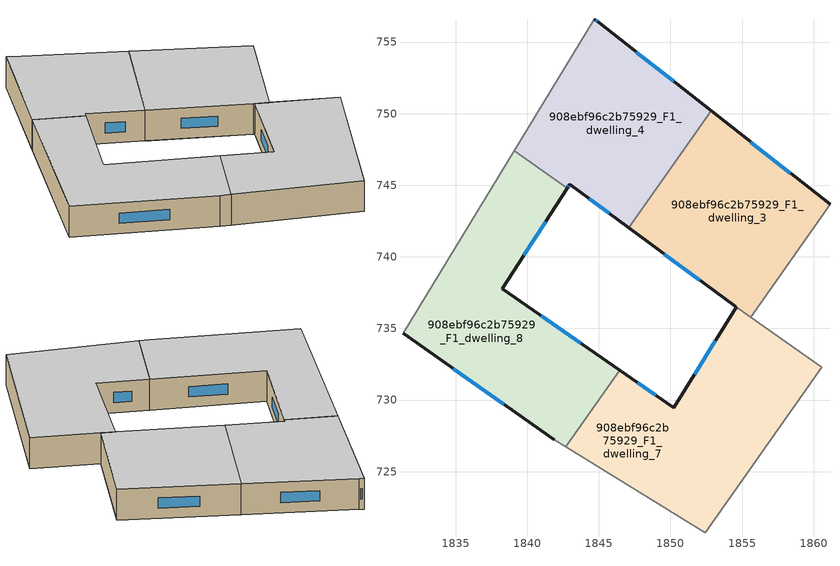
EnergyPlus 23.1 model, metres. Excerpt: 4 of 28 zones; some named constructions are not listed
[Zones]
908ebf96c2b75929_F1_dwelling_3
 floor to 908ebf96c2b75929_F0_dwelling_2 (EU_floor_Construction): 1861.14,743.66 1856.1,736.49 1855.05,737.22 1854.6,736.5 1854.53,736.55 1847.5,741.72 1853.24,749.88 z3
 floor to 908ebf96c2b75929_F0_dwelling_0 (EU_floor_Construction): 1853.24,749.88 1847.5,741.72 1847.1,742.02 1852.84,750.19 z3
 floor to 908ebf96c2b75929_F0_dwelling_3 (EU_floor_Construction): 1856.1,736.49 1855.61,735.79 1854.6,736.5 1855.05,737.22 z3
 wall outside (EU_wall_Construction): 1861.14,743.66 1852.84,750.19 / 1847.1,742.02 1854.53,736.55 z3:6
 wall to 908ebf96c2b75929_F1_dwelling_2 (EU_wall_Construction): 1855.61,735.79 1861.14,743.66 z3:6
 wall to 908ebf96c2b75929_F1_dwelling_4 (EU_wall_Construction): 1852.84,750.19 1847.1,742.02 z3:6
 wall to 908ebf96c2b75929_F1_dwelling_7 (EU_wall_Construction): 1854.53,736.55 1855.61,735.79 z3:6
 window (EU_Window_Construction): 1858.37,745.84 1855.61,748.01 / 1849.57,740.19 1852.05,738.37 z4:5
 ceiling to 908ebf96c2b75929_F2_dwelling_3 (EU_floor_Construction): 1855.61,735.79 1861.14,743.66 1852.84,750.19 1847.1,742.02 1854.53,736.55 z6
908ebf96c2b75929_F1_dwelling_4
 floor to 908ebf96c2b75929_F0_dwelling_0 (EU_floor_Construction): 1852.84,750.19 1847.1,742.02 1842.97,745.06 1843.14,745.32 1839.4,747.95 1844.66,756.6 1845.01,756.36 z3
 floor to 908ebf96c2b75929_F0_dwelling_1 (EU_floor_Construction): 1843.14,745.32 1842.96,745.05 1842.8,744.8 1839.08,747.41 1839.4,747.95 z3
 wall outside (EU_wall_Construction): 1852.84,750.19 1845.01,756.36 1844.66,756.6 / 1842.8,744.8 1842.97,745.06 1847.1,742.02 z3:6
 wall adiabatic (EU_wall_Construction): 1844.66,756.6 1839.08,747.41 z3:6
 wall to 908ebf96c2b75929_F1_dwelling_8 (EU_wall_Construction): 1839.08,747.41 1842.8,744.8 z3:6
 window (EU_Window_Construction): 1844.89,756.44 1844.78,756.52 / 1850.23,752.25 1847.62,754.3 / 1844.34,744.05 1845.72,743.03 / 1842.85,744.88 1842.91,744.97 z4:5
 ceiling to 908ebf96c2b75929_F2_dwelling_4 (EU_floor_Construction): 1847.1,742.02 1852.84,750.19 1845.01,756.36 1844.66,756.6 1839.08,747.41 1842.8,744.8 1842.97,745.06 z6
908ebf96c2b75929_F1_dwelling_7
 floor to 908ebf96c2b75929_F0_dwelling_3 (EU_floor_Construction): 1856.8,734.95 1848.5,723.15 1842.69,726.72 1846.46,732.08 1850.23,729.47 1854.6,736.5 z3
 floor to 908ebf96c2b75929_F0_dwelling_4 (EU_floor_Construction): 1860.56,732.31 1859.16,730.31 1855.4,732.95 1856.8,734.95 z3
 floor to 908ebf96c2b75929_F0_dwelling_5 (EU_floor_Construction): 1859.16,730.31 1852.43,720.73 1848.5,723.15 1855.4,732.95 z3
 wall outside (EU_wall_Construction): 1854.6,736.5 1850.23,729.47 1846.46,732.08 / 1854.6,736.5 1854.53,736.55 z3:6
 wall to 908ebf96c2b75929_F1_dwelling_6 (EU_wall_Construction): 1852.43,720.73 1860.56,732.31 z3:6
 wall adiabatic (EU_wall_Construction): 1842.69,726.72 1852.43,720.73 z3:6
 wall to 908ebf96c2b75929_F1_dwelling_8 (EU_wall_Construction): 1846.46,732.08 1842.69,726.72 z3:6
 wall to 908ebf96c2b75929_F1_dwelling_2 (EU_wall_Construction): 1860.56,732.31 1855.61,735.79 z3:6
 window (EU_Window_Construction): 1853.14,734.16 1851.68,731.81 / 1848.97,730.34 1847.71,731.21 z4:5
 ceiling to 908ebf96c2b75929_F2_dwelling_7 (EU_floor_Construction): 1852.43,720.73 1860.56,732.31 1854.53,736.55 1854.6,736.5 1850.23,729.47 1846.46,732.08 1842.69,726.72 z6
908ebf96c2b75929_F1_dwelling_8
 floor to 908ebf96c2b75929_F0_dwelling_1 (EU_floor_Construction): 1842.8,744.8 1838.25,737.77 1842.6,734.75 1838.82,729.38 1831.32,734.65 1839.08,747.41 z3
 floor to 908ebf96c2b75929_F0_dwelling_3 (EU_floor_Construction): 1846.46,732.08 1842.69,726.72 1841.89,727.22 1838.82,729.38 1842.6,734.75 z3
 wall outside (EU_wall_Construction): 1846.46,732.08 1838.25,737.77 1842.8,744.8 / 1831.32,734.65 1841.89,727.22 z3:6
 wall adiabatic (EU_wall_Construction): 1841.89,727.22 1842.69,726.72 / 1839.08,747.41 1831.32,734.65 z3:6
 window (EU_Window_Construction): 1839.76,740.11 1841.28,742.45 / 1843.72,733.98 1840.98,735.87 / 1834.84,732.17 1838.37,729.7 z4:5
 ceiling to 908ebf96c2b75929_F2_dwelling_8 (EU_floor_Construction): 1842.69,726.72 1846.46,732.08 1838.25,737.77 1842.8,744.8 1839.08,747.41 1831.32,734.65 1841.89,727.22 z6
[HVACTEMPLATE:THERMOSTAT] Constant Heating Setpoint=20; Constant Cooling Setpoint=50
EU_HeatOnly_908ebf96c2b75929_F0_dwelling_1; EU_HeatOnly_908ebf96c2b75929_F0_dwelling_2; EU_HeatOnly_908ebf96c2b75929_F0_dwelling_3; EU_HeatOnly_908ebf96c2b75929_F0_dwelling_4; EU_HeatOnly_908ebf96c2b75929_F0_dwelling_5; EU_HeatOnly_908ebf96c2b75929_F0_dwelling_6; EU_HeatOnly_908ebf96c2b75929_F0_dwelling_7; EU_HeatOnly_908ebf96c2b75929_F0_dwelling_8; EU_HeatOnly_908ebf96c2b75929_F0_dwelling_9; EU_HeatOnly_908ebf96c2b75929_F1_dwelling_0; EU_HeatOnly_908ebf96c2b75929_F1_dwelling_1; EU_HeatOnly_908ebf96c2b75929_F1_dwelling_2; EU_HeatOnly_908ebf96c2b75929_F1_dwelling_3; EU_HeatOnly_908ebf96c2b75929_F1_dwelling_4; EU_HeatOnly_908ebf96c2b75929_F1_dwelling_5; EU_HeatOnly_908ebf96c2b75929_F1_dwelling_6; EU_HeatOnly_908ebf96c2b75929_F1_dwelling_7; EU_HeatOnly_908ebf96c2b75929_F1_dwelling_8; EU_HeatOnly_908ebf96c2b75929_F2_dwelling_0; EU_HeatOnly_908ebf96c2b75929_F2_dwelling_1; EU_HeatOnly_908ebf96c2b75929_F2_dwelling_2; EU_HeatOnly_908ebf96c2b75929_F2_dwelling_3; EU_HeatOnly_908ebf96c2b75929_F2_dwelling_4; EU_HeatOnly_908ebf96c2b75929_F2_dwelling_5; EU_HeatOnly_908ebf96c2b75929_F2_dwelling_6; EU_HeatOnly_908ebf96c2b75929_F2_dwelling_7; EU_HeatOnly_908ebf96c2b75929_F2_dwelling_8
